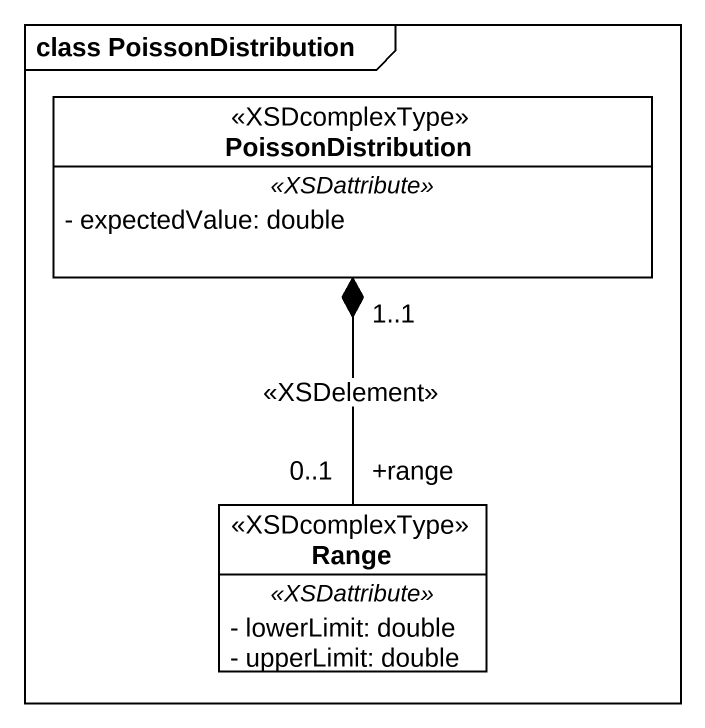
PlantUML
@startuml
mainframe class PoissonDistribution
hide circle
hide empty members
skinparam classAttributeIconSize 0
class PoissonDistribution <<XSDcomplexType>> {
  .. <<XSDattribute>> ..
  - expectedValue: double
}
class Range <<XSDcomplexType>> {
  .. <<XSDattribute>> ..
  - lowerLimit: double
  - upperLimit: double
}
PoissonDistribution "1..1" *-- "+range\n0..1" Range : <<XSDelement>>
@enduml
